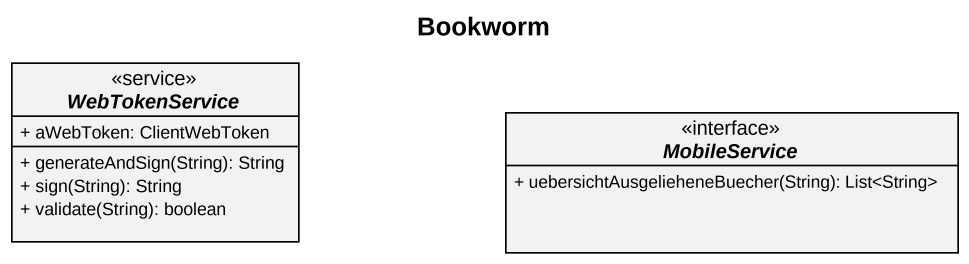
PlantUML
@startuml
title Bookworm
hide circle
hide empty members
skinparam classAttributeIconSize 0
interface WebTokenService <<service>> {
  + aWebToken: ClientWebToken
  + generateAndSign(String): String
  + sign(String): String
  + validate(String): boolean
}
interface MobileService {
  + uebersichtAusgelieheneBuecher(String): List<String>
}
@enduml
